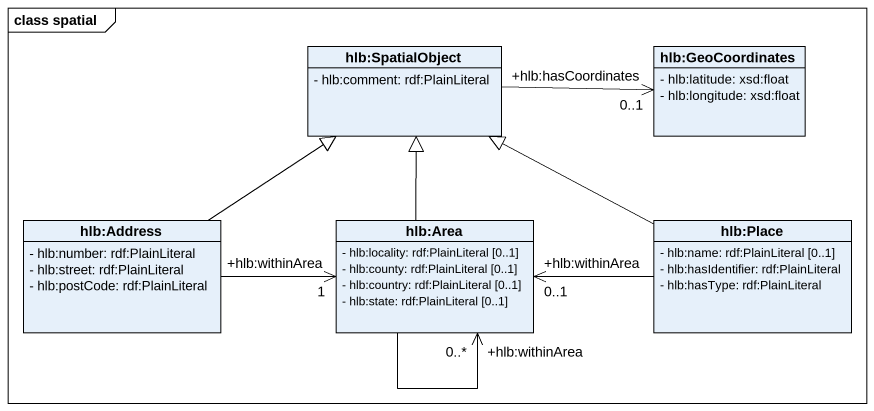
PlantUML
@startuml
mainframe class spatial
hide circle
hide empty members
skinparam classAttributeIconSize 0
class "hlb:SpatialObject" as hlb_SpatialObject {
  - hlb:comment: rdf:PlainLiteral
}
class "hlb:GeoCoordinates" as hlb_GeoCoordinates {
  - hlb:latitude: xsd:float
  - hlb:longitude: xsd:float
}
class "hlb:Address" as hlb_Address {
  - hlb:number: rdf:PlainLiteral
  - hlb:street: rdf:PlainLiteral
  - hlb:postCode: rdf:PlainLiteral
}
class "hlb:Area" as hlb_Area {
  - hlb:locality: rdf:PlainLiteral [0..1]
  - hlb:county: rdf:PlainLiteral [0..1]
  - hlb:country: rdf:PlainLiteral [0..1]
  - hlb:state: rdf:PlainLiteral [0..1]
}
class "hlb:Place" as hlb_Place {
  - hlb:name: rdf:PlainLiteral [0..1]
  - hlb:hasIdentifier: rdf:PlainLiteral
  - hlb:hasType: rdf:PlainLiteral
}
hlb_SpatialObject -right-> "+hlb:hasCoordinates\n0..1" hlb_GeoCoordinates
hlb_Address -up-|> hlb_SpatialObject
hlb_Address -right-> "+hlb:withinArea\n1" hlb_Area
hlb_Area -up-|> hlb_SpatialObject
hlb_Area --> "+hlb:withinArea\n0..*" hlb_Area
hlb_Place -left-|> hlb_SpatialObject
hlb_Place -left-> "+hlb:withinArea\n0..1" hlb_Area
@enduml
